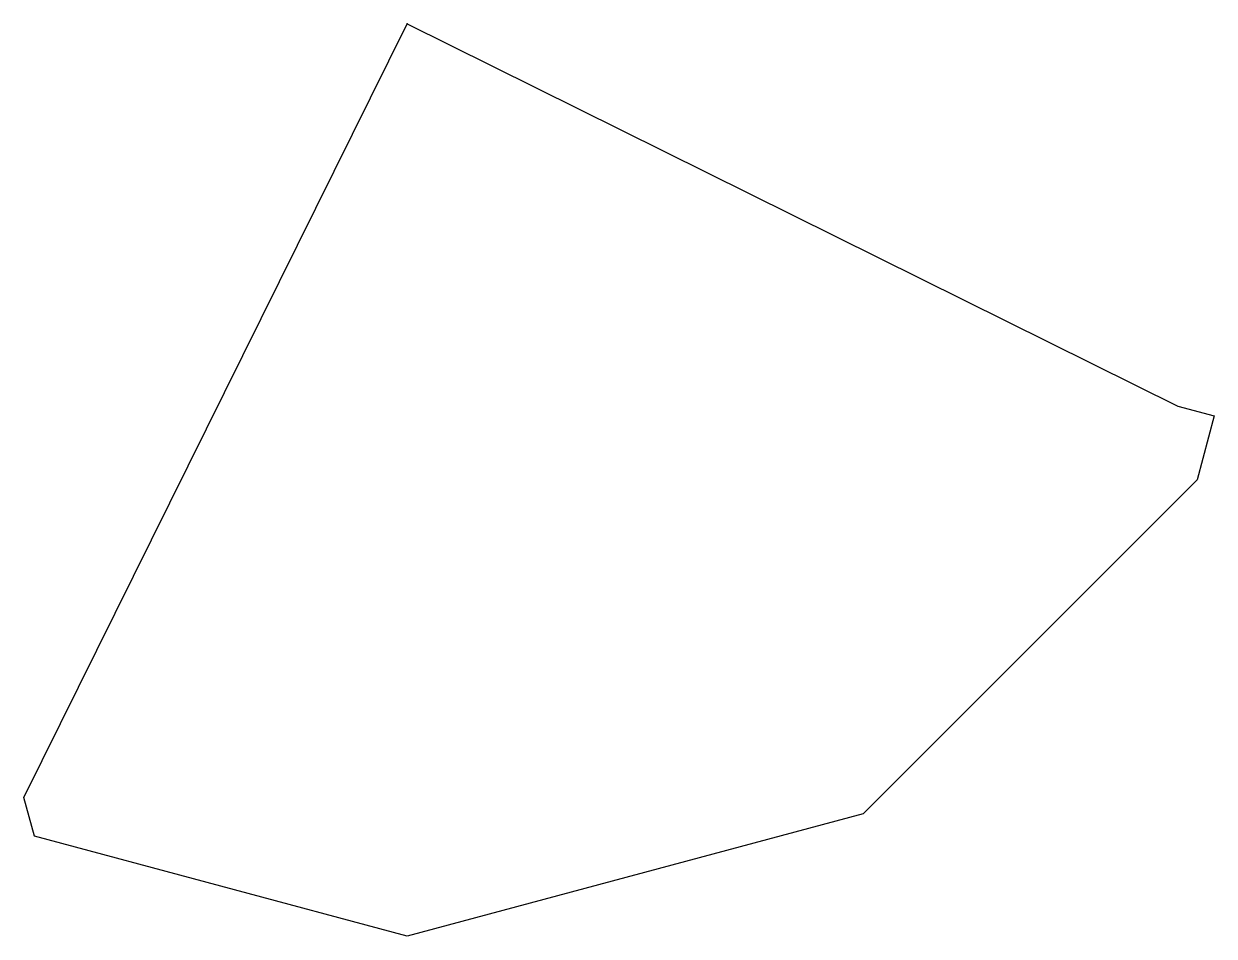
# Model space of a CAD drawing. Header units: millimetres. Extents: x -7.7 to 16.2, y -18.3 to 0.
import ezdxf

# ---------------------------------------------------------------- set-up
doc = ezdxf.new("R2010")
doc.units = ezdxf.units.MM
doc.layers.get('0').update_dxf_attribs({"linetype": 'CONTINUOUS'})

msp = doc.modelspace()

# ---------------------------------------------------------------- linework, layer by layer
msp.add_lwpolyline([(0, 0), (15.488, -7.681), (16.218, -7.876), (15.873, -9.164), (9.164, -15.873), (0, -18.329), (-7.491, -16.322), (-7.708, -15.544)], close=True)
msp.add_point((0, 0))

doc.saveas('drawing.dxf')
